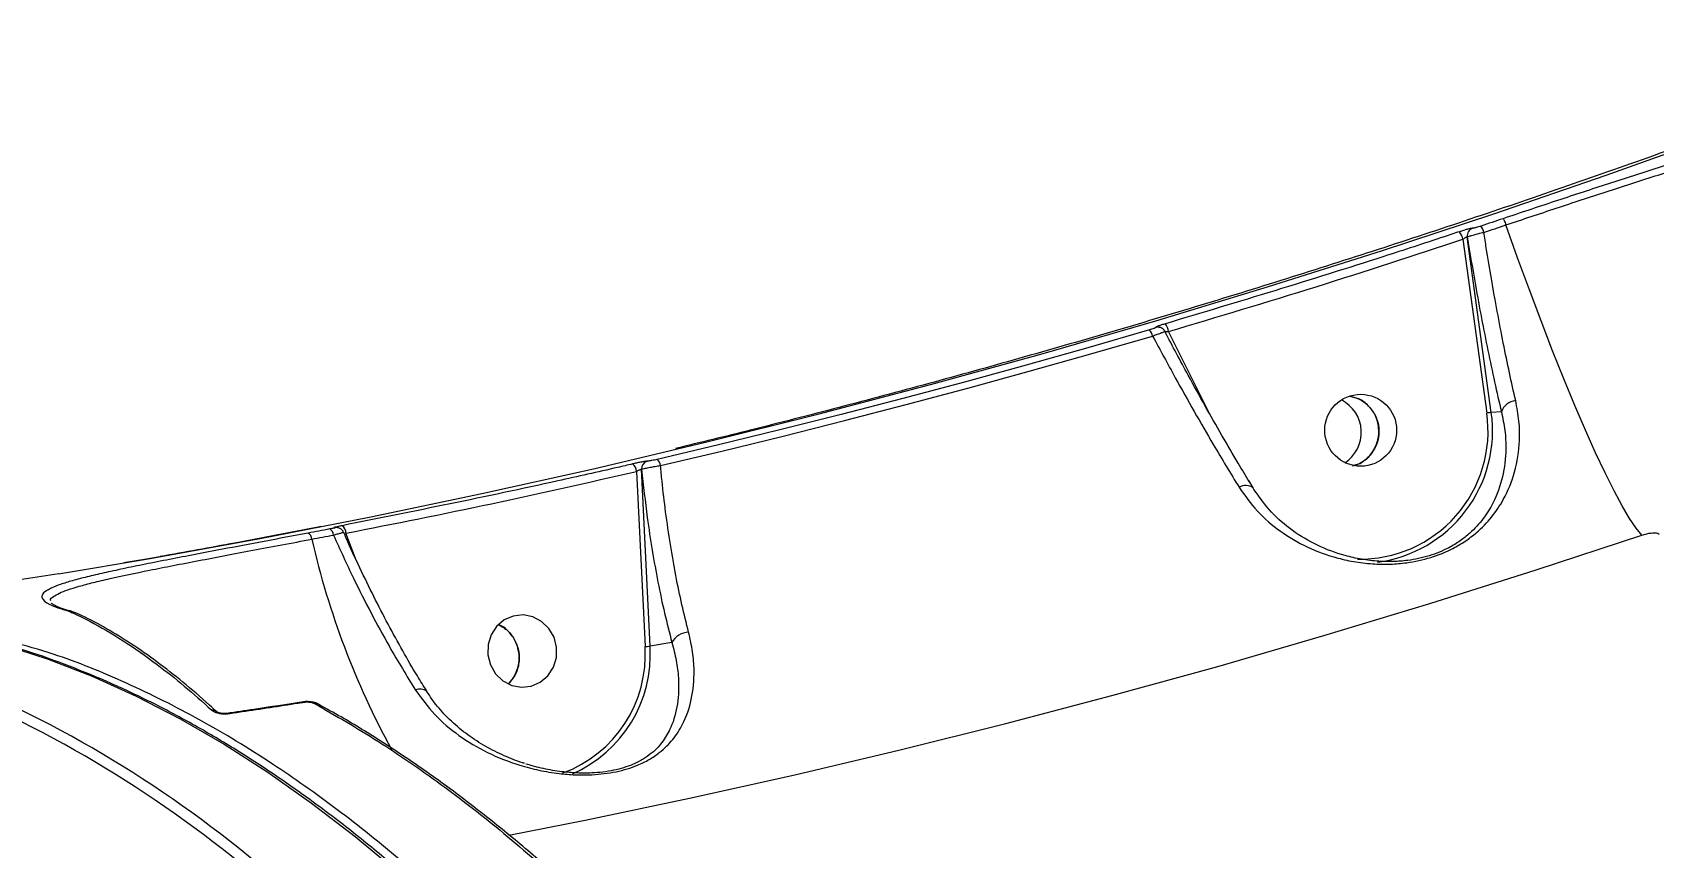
# Model space of a CAD drawing. Header units: millimetres. Extents: x -10881 to 8954, y -8695 to 5624.
# Drawn here: x 4748.3 to 4949.9, y -2909.5 to -2808.1 of the extents above; entities that cross this region are included whole.
import ezdxf

# ---------------------------------------------------------------- set-up
doc = ezdxf.new("R2010")
doc.units = ezdxf.units.MM
for name, color, linetype in [('DIKOM_ОБЪЕКТ', 7, 'Continuous'), ('DIKOM_РАЗМЕР_ЗОНА', 7, 'Continuous'), ('DIKOM_РАЗМЕР_ОБЪЕКТА', 7, 'Continuous')]:
    doc.layers.add(name, color=color, linetype=linetype)
doc.styles.add('style1', font='arial.ttf', dxfattribs={"width": 0.8})
doc.dimstyles.new('1-50', dxfattribs={"dimtxt": 300, "dimasz": 200, "dimexe": 100, "dimexo": 0, "dimgap": 100, "dimtad": 1, "dimtxsty": 'style1', "dimcen": 200, "dimclrd": 7, "dimclre": 7, "dimclrt": 7, "dimadec": 1, "dimazin": 2, "dimtfac": 1, "dimtmove": 0, "dimatfit": 2, "dimfxl": 0, "dimlwd": 25, "dimlwe": 18, "dimarcsym": 0})

# ---------------------------------------------------------------- blocks, each defined once
blk = doc.blocks.new('*D10')
at = {"layer": 'Defpoints', "color": 0, "transparency": 16777216}
for p in [(-7152.73, 2730.8), (7385.22, 911.28), (7385.22, -7693.77)]:
    blk.add_point(p, dxfattribs=at)
at = {"layer": 'DIKOM_РАЗМЕР_ОБЪЕКТА', "color": 7, "lineweight": 18, "transparency": 16777216}
for p, q in [((-7152.73, 2730.8), (-7152.73, -7793.77)), ((7385.22, 911.28), (7385.22, -7793.77))]:
    blk.add_line(p, q, dxfattribs=at)
at = {"layer": 'DIKOM_РАЗМЕР_ОБЪЕКТА', "color": 7, "lineweight": 25, "transparency": 16777216}
blk.add_line((-6952.73, -7693.77), (7185.22, -7693.77), dxfattribs=at)
at = {"layer": 'DIKOM_РАЗМЕР_ОБЪЕКТА', "color": 7, "transparency": 16777216}
for points in [[(-6952.73, -7660.43), (-6952.73, -7727.1), (-7152.73, -7693.77)], [(7185.22, -7660.43), (7185.22, -7727.1), (7385.22, -7693.77)]]:
    blk.add_solid(points, dxfattribs=at)
at = {"layer": 'DIKOM_РАЗМЕР_ОБЪЕКТА', "color": 7, "transparency": 16777216, "insert": (116.24, -7440.59), "char_height": 300, "attachment_point": 5, "style": 'style1'}
blk.add_mtext('14500', dxfattribs=at)
blk = doc.blocks.new('*D12')
at = {"layer": 'Defpoints', "color": 0, "transparency": 16777216}
for p in [(-9113.32, 3014.05), (8954.2, 2756.48), (8954.2, -8594.51)]:
    blk.add_point(p, dxfattribs=at)
at = {"layer": 'DIKOM_РАЗМЕР_ЗОНА', "color": 7, "lineweight": 18, "transparency": 16777216}
for p, q in [((-9113.32, 3014.05), (-9113.32, -8694.51)), ((8954.2, 2756.48), (8954.2, -8694.51))]:
    blk.add_line(p, q, dxfattribs=at)
at = {"layer": 'DIKOM_РАЗМЕР_ЗОНА', "color": 7, "lineweight": 25, "transparency": 16777216}
blk.add_line((-8913.32, -8594.51), (8754.2, -8594.51), dxfattribs=at)
at = {"layer": 'DIKOM_РАЗМЕР_ЗОНА', "color": 7, "transparency": 16777216}
for points in [[(-8913.32, -8561.18), (-8913.32, -8627.85), (-9113.32, -8594.51)], [(8754.2, -8561.18), (8754.2, -8627.85), (8954.2, -8594.51)]]:
    blk.add_solid(points, dxfattribs=at)
at = {"layer": 'DIKOM_РАЗМЕР_ЗОНА', "color": 7, "transparency": 16777216, "insert": (-79.56, -8341.34), "char_height": 300, "attachment_point": 5, "style": 'style1'}
blk.add_mtext('18000', dxfattribs=at)

msp = doc.modelspace()

# ---------------------------------------------------------------- linework, layer by layer
at = {"layer": 'DIKOM_ОБЪЕКТ', "color": 7, "linetype": 'Continuous', "lineweight": 15}
for p, q in [((4926.76, -2833.526), (4926.764, -2833.527)), ((4929.748, -2855.364), (4926.76, -2833.526)), ((4927.438, -2832.443), (4927.434, -2832.442)), ((4926.231, -2833.818), (4929.189, -2855.435)), ((4887.985, -2844.795), (4887.989, -2844.795)), ((4888.437, -2844.771), (4888.43, -2844.77)), ((4894.782, -2855.658), (4889.614, -2845.284)), ((4931.013, -2855.296), (4929.748, -2855.364)), ((4824.786, -2861.425), (4824.778, -2861.425)), ((4913.186, -2861.807), (4912.501, -2861.995)), ((4823.42, -2862.7), (4824.472, -2884.481)), ((4824.034, -2862.436), (4824.041, -2862.436)), ((4825.096, -2884.439), (4824.034, -2862.436)), ((4900.142, -2864.743), (4899.573, -2863.809)), ((4785.823, -2869.7), (4785.965, -2869.685)), ((4785.823, -2869.7), (4785.831, -2869.7)), ((4785.831, -2869.7), (4785.965, -2869.685)), ((4785.965, -2869.685), (4785.965, -2869.685)), ((4788.452, -2873.521), (4787.261, -2870.382)), ((4750.675, -2879.125), (4750.662, -2879.093)), ((4752.764, -2880.081), (4752.869, -2880.119)), ((4752.869, -2880.119), (4752.88, -2880.125)), ((4827.815, -2883.989), (4825.096, -2884.439)), ((4783.888, -2891.681), (4783.869, -2891.671))]:
    msp.add_line(p, q, dxfattribs=at)
at = {"layer": 'DIKOM_ОБЪЕКТ', "color": 7, "linetype": 'Continuous', "lineweight": 15, "flags": 128}
for points in [[(4751.496, -2875.439), (4762.884, -2873.521), (4776.579, -2871.038), (4790.347, -2868.349), (4804.18, -2865.458), (4818.069, -2862.366), (4832.004, -2859.074), (4845.976, -2855.585), (4859.976, -2851.902), (4873.995, -2848.026), (4888.023, -2843.96), (4902.052, -2839.708), (4916.073, -2835.271), (4930.075, -2830.652), (4944.05, -2825.855), (4957.99, -2820.883), (4971.883, -2815.739), (4976.935, -2813.821)], [(4931.22, -2831.256), (4930.877, -2831.371), (4930.533, -2831.486), (4930.189, -2831.601), (4929.846, -2831.716), (4929.502, -2831.831), (4929.159, -2831.946), (4928.815, -2832.061), (4928.472, -2832.175)], [(4928.827, -2832.957), (4929.17, -2832.843), (4929.514, -2832.728), (4929.857, -2832.614), (4930.2, -2832.499), (4930.544, -2832.384), (4930.887, -2832.269), (4931.23, -2832.154), (4931.574, -2832.038)], [(4948.498, -2870.616), (4947.787, -2869.765), (4946.965, -2868.556), (4946.041, -2866.999), (4945.021, -2865.105), (4943.913, -2862.89), (4942.725, -2860.371), (4941.468, -2857.568), (4940.15, -2854.501), (4938.782, -2851.196), (4937.375, -2847.677), (4935.939, -2843.972), (4934.486, -2840.111), (4933.027, -2836.123), (4931.574, -2832.038)], [(4887.238, -2845.087), (4879.559, -2847.309), (4871.882, -2849.472), (4864.21, -2851.577), (4856.542, -2853.623), (4848.882, -2855.61), (4841.231, -2857.536), (4833.591, -2859.403), (4825.962, -2861.209)], [(4826.391, -2861.97), (4834.014, -2860.166), (4841.65, -2858.3), (4849.295, -2856.375), (4856.95, -2854.39), (4864.611, -2852.345), (4872.278, -2850.242), (4879.95, -2848.08), (4887.623, -2845.86)], [(4900.22, -2864.939), (4900.137, -2864.764), (4900.129, -2864.752)], [(4785.245, -2869.859), (4784.907, -2869.924), (4784.569, -2869.988), (4784.232, -2870.053), (4783.895, -2870.117), (4783.557, -2870.181), (4783.22, -2870.245), (4782.882, -2870.309), (4782.545, -2870.373)], [(4783.006, -2871.127), (4783.343, -2871.064), (4783.68, -2871), (4784.017, -2870.936), (4784.354, -2870.872), (4784.691, -2870.807), (4785.028, -2870.743), (4785.366, -2870.679), (4785.703, -2870.614)], [(4807.526, -2907.959), (4817.001, -2906.086), (4830.021, -2903.359), (4843.092, -2900.445), (4856.206, -2897.344), (4869.355, -2894.06), (4882.53, -2890.593), (4895.722, -2886.947), (4908.924, -2883.124), (4922.126, -2879.126), (4935.32, -2874.956), (4948.498, -2870.616)], [(4764.093, -2873.305), (4762.181, -2873.64), (4759.636, -2874.081)], [(4808.077, -2880.692), (4806.951, -2881.179), (4806.008, -2881.98), (4805.323, -2883.03), (4804.952, -2884.243), (4804.924, -2885.521), (4805.242, -2886.761), (4805.881, -2887.863), (4806.788, -2888.736), (4807.89, -2889.311), (4809.098, -2889.54), (4810.314, -2889.406), (4811.439, -2888.918), (4812.382, -2888.118), (4813.067, -2887.068), (4813.439, -2885.855), (4813.466, -2884.576), (4813.148, -2883.336), (4812.509, -2882.235), (4811.602, -2881.361), (4810.5, -2880.787), (4809.292, -2880.557), (4808.077, -2880.692)], [(4744.748, -2884.263), (4750.212, -2886.044), (4755.684, -2888.173), (4761.158, -2890.647), (4766.63, -2893.465), (4772.096, -2896.623), (4777.551, -2900.12), (4782.989, -2903.952), (4788.408, -2908.117), (4793.802, -2912.61)], [(4797.315, -2890.083), (4797.314, -2890.081), (4797.296, -2890.057)]]:
    msp.add_lwpolyline(points, dxfattribs=at)
at = {"layer": 'DIKOM_ОБЪЕКТ', "color": 7, "linetype": 'Continuous', "lineweight": 15}
msp.add_circle((4913.504, -2857.577), 4.471, dxfattribs=at)
for centre, radius, start, end in [((4923.87, -2834.353), 2.421, 12.76842, 37.59691), ((4927.756, -2833.394), 1.005, 108.70471, 187.58595), ((4927.76, -2833.395), 1.005, 108.70472, 187.58527), ((4926.35, -2833.611), 2.562, 14.79363, 34.10091), ((4886.07, -2846.151), 1.58, 10.6337, 42.35053), ((4888.26, -2845.733), 0.978, 79.87644, 106.3022), ((4888.264, -2845.734), 0.978, 79.50247, 106.30234), ((4888.26, -2845.732), 0.977, 60.92109, 79.861), ((4887.288, -2845.718), 2.366, 10.56679, 35.87522), ((4909.063, -2857.844), 4.519, 302.83056, 63.25565), ((4913.424, -2857.682), 15.924, 268.84856, 8.11176), ((4913.454, -2857.662), 16.456, 277.49883, 8.02847), ((4931.603, -2872.069), 16.808, 96.33556, 98.25639), ((4932.945, -2855.921), 2.031, 94.52254, 162.07553), ((4822.216, -2862.753), 1.205, 2.51866, 54.46645), ((4825.021, -2862.383), 0.989, 104.26559, 183.05891), ((4825.029, -2862.383), 0.989, 104.2657, 183.05756), ((4825.318, -2862.073), 1.077, 5.48914, 53.34241), ((4899.193, -2866.028), 1.583, 53.7566, 120.92868), ((4784.777, -2870.66), 0.927, 2.82247, 59.71188), ((4786.09, -2870.385), 1.171, 0.1468, 53.21428), ((4782.087, -2871.17), 0.92, 2.66662, 60.10746), ((4883.497, -2847.965), 103.126, 192.97958, 208.56738), ((4752.871, -2880.947), 0.872, 74.38831, 97.09292), ((4752.968, -2881.055), 0.941, 63.84055, 96.05257), ((4752.981, -2881.053), 0.934, 66.31351, 96.17233), ((4830.004, -2885.178), 2.491, 92.52263, 151.48663), ((4808.84, -2885.507), 15.666, 290.15198, 3.75632), ((4808.903, -2885.466), 16.226, 293.73637, 3.6302), ((4824.27, -2876.821), 7.662, 271.51219, 276.19024), ((4796.493, -2891.039), 1.269, 50.73542, 116.87074), ((4680.506, -3026.295), 148.15, 47.35377, 65.6379), ((4681.257, -3025.586), 148.478, 47.35377, 65.6379), ((4781.996, -2891.618), 0.25, 62.10359, 94.0465), ((4783.504, -2892.352), 0.773, 61.79983, 98.83057), ((4770.626, -2893.283), 0.891, 47.31518, 94.38755), ((4772.482, -2893.072), 0.268, 63.10886, 95.01402)]:
    msp.add_arc(centre, radius, start, end, dxfattribs=at)
for points, knots in [([(4976.811, -2813.481), (4975.699, -2813.91), (4970.8, -2815.799), (4962.08, -2819.036), (4950.663, -2823.185), (4939.232, -2827.206), (4927.801, -2831.107), (4916.378, -2834.882), (4904.975, -2838.529), (4893.602, -2842.044), (4882.269, -2845.427), (4870.986, -2848.675), (4859.764, -2851.787), (4848.616, -2854.758), (4838.113, -2857.455), (4831.361, -2859.098), (4828.274, -2859.849)], [0, 0, 0, 0, 0.022493, 0.0990935, 0.1756668, 0.2521972, 0.3286688, 0.4050659, 0.4813729, 0.557574, 0.6336533, 0.7095952, 0.7853837, 0.8610032, 0.9364379, 1, 1, 1, 1]), ([(4978.376, -2817.756), (4977.572, -2817.845), (4975.629, -2818.061), (4971.801, -2818.847), (4967.075, -2820), (4961.826, -2821.456), (4956.158, -2823.148), (4950.165, -2825.025), (4943.945, -2827.033), (4937.588, -2829.124), (4933.344, -2830.545), (4931.22, -2831.256)], [0, 0, 0, 0, 0.08123622, 0.19633363, 0.31106391, 0.42588388, 0.5409108, 0.65582628, 0.77021707, 0.88501171, 1, 1, 1, 1]), ([(4931.574, -2832.038), (4933.662, -2831.339), (4937.825, -2829.946), (4944.065, -2827.892), (4950.173, -2825.921), (4956.051, -2824.08), (4961.616, -2822.417), (4966.766, -2820.988), (4971.414, -2819.85), (4975.484, -2819.023), (4977.653, -2818.786), (4978.712, -2818.67)], [0, 0, 0, 0, 0.112118, 0.2235621, 0.3350379, 0.4471552, 0.5584036, 0.6704694, 0.7820966, 0.8935368, 1, 1, 1, 1]), ([(4925.788, -2832.876), (4925.161, -2833.085), (4922.026, -2834.127), (4909.881, -2838.106), (4898.278, -2841.6), (4889.205, -2844.332)], [0, 0, 0, 0, 0.0517104, 0.2585534, 1, 1, 1, 1]), ([(4927.434, -2832.442), (4927.413, -2832.441), (4927.357, -2832.438), (4927.132, -2832.481), (4926.754, -2832.578), (4926.283, -2832.715), (4925.953, -2832.822), (4925.788, -2832.876)], [0, 0, 0, 0, 0.1342544, 0.3469772, 0.5632481, 0.7817386, 1, 1, 1, 1]), ([(4926.231, -2833.818), (4926.283, -2833.78), (4926.385, -2833.705), (4926.535, -2833.61), (4926.658, -2833.544), (4926.734, -2833.518), (4926.753, -2833.524), (4926.76, -2833.526)], [0, 0, 0, 0, 0.2317387, 0.4561459, 0.6691104, 0.8722562, 1, 1, 1, 1]), ([(4926.764, -2833.527), (4926.808, -2833.508), (4926.9, -2833.469), (4927.232, -2833.369), (4927.665, -2833.249), (4928.183, -2833.113), (4928.611, -2833.01), (4928.827, -2832.957)], [0, 0, 0, 0, 0.2044301, 0.4300849, 0.5634119, 0.7802977, 1, 1, 1, 1]), ([(4926.764, -2833.527), (4927.098, -2835.546), (4927.666, -2838.983), (4928.535, -2843.674), (4929.328, -2847.693), (4930.156, -2851.607), (4930.727, -2854.064), (4931.013, -2855.296)], [0, 0, 0, 0, 0.2590546, 0.440995, 0.6241963, 0.8114005, 1, 1, 1, 1]), ([(4928.472, -2832.175), (4928.469, -2832.176), (4928.365, -2832.211), (4928.152, -2832.279), (4927.896, -2832.352), (4927.678, -2832.408), (4927.51, -2832.444), (4927.461, -2832.443), (4927.438, -2832.443)], [0, 0, 0, 0, 0.0043468, 0.2198207, 0.4355752, 0.5682506, 0.7938306, 1, 1, 1, 1]), ([(4932.785, -2853.897), (4932.526, -2852.752), (4932.005, -2850.454), (4931.239, -2846.736), (4930.488, -2842.826), (4929.781, -2838.856), (4929.23, -2835.544), (4928.928, -2833.603), (4928.827, -2832.957)], [0, 0, 0, 0, 0.18215455, 0.36559385, 0.55305904, 0.7419031, 0.91419136, 1, 1, 1, 1]), ([(4889.614, -2845.284), (4895.741, -2843.457), (4907.999, -2839.802), (4920.153, -2835.813), (4926.231, -2833.818)], [0, 0, 0, 0, 0.4999182, 1, 1, 1, 1]), ([(4887.989, -2844.795), (4887.992, -2844.796), (4888.009, -2844.8), (4887.997, -2844.821), (4887.892, -2844.87), (4887.723, -2844.934), (4887.513, -2845.005), (4887.323, -2845.061), (4887.238, -2845.087)], [0, 0, 0, 0, 0.0340103, 0.252264, 0.4705298, 0.5979374, 0.8193065, 1, 1, 1, 1]), ([(4887.623, -2845.86), (4887.787, -2845.796), (4888.153, -2845.653), (4888.565, -2845.497), (4888.902, -2845.374), (4889.12, -2845.298), (4889.134, -2845.302), (4889.14, -2845.303)], [0, 0, 0, 0, 0.1970245, 0.43979291, 0.57960054, 0.81824816, 1, 1, 1, 1]), ([(4889.205, -2844.332), (4889.043, -2844.38), (4888.719, -2844.477), (4888.321, -2844.612), (4888.053, -2844.717), (4887.95, -2844.777), (4887.975, -2844.79), (4887.985, -2844.795)], [0, 0, 0, 0, 0.2182614, 0.4367519, 0.6530228, 0.8657456, 1, 1, 1, 1]), ([(4889.147, -2845.298), (4889.101, -2845.218), (4889.008, -2845.056), (4888.792, -2844.896), (4888.596, -2844.804), (4888.481, -2844.783), (4888.441, -2844.776)], [0, 0, 0, 0, 0.29887559, 0.60182594, 0.86063999, 1, 1, 1, 1]), ([(4889.14, -2845.303), (4889.147, -2845.302), (4889.159, -2845.299), (4889.149, -2845.305), (4889.145, -2845.307)], [0, 0, 0, 0, 0.5993945, 1, 1, 1, 1]), ([(4899.638, -2863.974), (4899.181, -2863.219), (4898.069, -2861.383), (4896.236, -2858.236), (4894.159, -2854.577), (4891.78, -2850.274), (4890.111, -2847.128), (4889.145, -2845.307)], [0, 0, 0, 0, 0.1352229, 0.328881, 0.5267912, 0.7261588, 1, 1, 1, 1]), ([(4889.175, -2845.285), (4889.206, -2845.283), (4889.269, -2845.278), (4889.428, -2845.278), (4889.551, -2845.282), (4889.614, -2845.284)], [0, 0, 0, 0, 0.3182801, 0.6536615, 1, 1, 1, 1]), ([(4887.623, -2845.86), (4888.559, -2847.597), (4890.281, -2850.795), (4892.805, -2855.286), (4895.484, -2859.925), (4897.313, -2862.923), (4898.38, -2864.671)], [0, 0, 0, 0, 0.2580784, 0.4750061, 0.694075, 1, 1, 1, 1]), ([(4915.06, -2860.155), (4915.289, -2859.703), (4915.747, -2858.797), (4915.82, -2857.245), (4915.415, -2855.764), (4914.535, -2854.513), (4913.394, -2853.637), (4912.519, -2853.437), (4912.136, -2853.349)], [0, 0, 0, 0, 0.1729507, 0.3459015, 0.5188502, 0.6917964, 0.8647442, 1, 1, 1, 1]), ([(4912.147, -2853.344), (4912.552, -2853.443), (4913.446, -2853.663), (4914.591, -2854.57), (4915.447, -2855.837), (4915.833, -2857.329), (4915.709, -2858.865), (4915.086, -2860.265), (4914.176, -2861.264), (4913.461, -2861.656), (4913.186, -2861.807)], [0, 0, 0, 0, 0.1110006, 0.2451692, 0.379338, 0.5135043, 0.6476694, 0.7818363, 0.9160054, 1, 1, 1, 1]), ([(4898.38, -2864.671), (4899.104, -2865.694), (4900.575, -2867.77), (4903.479, -2870.228), (4906.82, -2872.203), (4910.021, -2873.379), (4912.883, -2873.995), (4915.075, -2874.235), (4917.204, -2874.257), (4919.535, -2874.064), (4922.259, -2873.478), (4924.725, -2872.467), (4926.557, -2871.377), (4928.237, -2870.093), (4929.871, -2868.388), (4931.527, -2865.902), (4932.796, -2862.768), (4933.313, -2859.436), (4933.266, -2856.433), (4932.946, -2854.746), (4932.785, -2853.897)], [0, 0, 0, 0, 0.07178891, 0.14562976, 0.22116993, 0.29851815, 0.34063689, 0.38329285, 0.4161016, 0.44961246, 0.49864555, 0.54779209, 0.58045157, 0.61397162, 0.67043699, 0.72831839, 0.81195445, 0.89807408, 0.9486872, 1, 1, 1, 1]), ([(4931.013, -2855.296), (4931.176, -2856.073), (4931.505, -2857.635), (4931.621, -2860.369), (4931.255, -2863.442), (4930.226, -2866.3), (4928.803, -2868.607), (4927.407, -2870.156), (4925.915, -2871.347), (4924.31, -2872.336), (4922.076, -2873.266), (4919.615, -2873.783), (4917.516, -2873.94), (4915.589, -2873.903), (4913.585, -2873.662), (4910.992, -2873.075), (4908.053, -2871.967), (4905.004, -2870.141), (4902.298, -2867.846), (4900.918, -2865.915), (4900.22, -2864.939)], [0, 0, 0, 0, 0.0515546, 0.1037773, 0.1890726, 0.2766027, 0.333212, 0.3909225, 0.422552, 0.4549603, 0.5012677, 0.547506, 0.5791742, 0.6117648, 0.6537255, 0.6963003, 0.7731205, 0.8516229, 0.9249647, 1, 1, 1, 1]), ([(4822.917, -2861.772), (4822.296, -2861.916), (4819.195, -2862.634), (4807.188, -2865.357), (4795.741, -2867.652), (4786.791, -2869.447)], [0, 0, 0, 0, 0.0517104, 0.2585534, 1, 1, 1, 1]), ([(4824.778, -2861.425), (4824.74, -2861.427), (4824.643, -2861.434), (4824.355, -2861.477), (4823.921, -2861.556), (4823.414, -2861.66), (4823.082, -2861.735), (4822.917, -2861.772)], [0, 0, 0, 0, 0.1342544, 0.3469772, 0.5632481, 0.7817386, 1, 1, 1, 1]), ([(4825.962, -2861.209), (4825.96, -2861.209), (4825.856, -2861.234), (4825.638, -2861.282), (4825.362, -2861.338), (4825.113, -2861.383), (4824.907, -2861.415), (4824.825, -2861.422), (4824.786, -2861.425)], [0, 0, 0, 0, 0.0043468, 0.2198207, 0.4355752, 0.5682506, 0.7938306, 1, 1, 1, 1]), ([(4912.501, -2861.995), (4912.758, -2861.933), (4913.502, -2861.753), (4914.391, -2861.064), (4914.874, -2860.408), (4915.06, -2860.155)], [0, 0, 0, 0, 0.24442586, 0.70909787, 1, 1, 1, 1]), ([(4787.261, -2870.382), (4793.304, -2869.187), (4805.393, -2866.798), (4817.411, -2864.066), (4823.42, -2862.7)], [0, 0, 0, 0, 0.4999182, 1, 1, 1, 1]), ([(4823.42, -2862.7), (4823.474, -2862.667), (4823.58, -2862.603), (4823.746, -2862.518), (4823.891, -2862.459), (4823.988, -2862.432), (4824.021, -2862.435), (4824.034, -2862.436)], [0, 0, 0, 0, 0.2317387, 0.4561459, 0.6691104, 0.8722562, 1, 1, 1, 1]), ([(4824.041, -2862.436), (4824.118, -2862.41), (4824.28, -2862.357), (4824.689, -2862.263), (4825.183, -2862.165), (4825.743, -2862.065), (4826.174, -2862.002), (4826.391, -2861.97)], [0, 0, 0, 0, 0.2044301, 0.4300849, 0.5634119, 0.7802977, 1, 1, 1, 1]), ([(4824.041, -2862.436), (4824.263, -2864.453), (4824.64, -2867.886), (4825.352, -2872.545), (4826.068, -2876.521), (4826.883, -2880.377), (4827.503, -2882.782), (4827.815, -2883.989)], [0, 0, 0, 0, 0.2590546, 0.440995, 0.6241963, 0.8114005, 1, 1, 1, 1]), ([(4829.894, -2882.689), (4829.611, -2881.569), (4829.043, -2879.321), (4828.287, -2875.661), (4827.606, -2871.796), (4827.035, -2867.855), (4826.642, -2864.554), (4826.454, -2862.615), (4826.391, -2861.97)], [0, 0, 0, 0, 0.1821545, 0.3655938, 0.553059, 0.7419031, 0.9141914, 1, 1, 1, 1]), ([(4784.148, -2869.555), (4784.031, -2869.578), (4780.426, -2870.309), (4773.733, -2871.573), (4767.225, -2872.739), (4764.127, -2873.295)], [0, 0, 0, 0, 0.0172895, 0.5321982, 1, 1, 1, 1]), ([(4785.831, -2869.7), (4785.836, -2869.7), (4785.873, -2869.699), (4785.897, -2869.705), (4785.833, -2869.729), (4785.697, -2869.765), (4785.51, -2869.807), (4785.327, -2869.843), (4785.245, -2869.859)], [0, 0, 0, 0, 0.0340103, 0.252264, 0.4705298, 0.5979374, 0.8193065, 1, 1, 1, 1]), ([(4786.791, -2869.447), (4786.634, -2869.478), (4786.32, -2869.54), (4785.969, -2869.619), (4785.765, -2869.675), (4785.729, -2869.701), (4785.797, -2869.7), (4785.823, -2869.7)], [0, 0, 0, 0, 0.2182614, 0.4367519, 0.6530228, 0.8657456, 1, 1, 1, 1]), ([(4786.955, -2870.292), (4786.938, -2870.243), (4786.889, -2870.102), (4786.724, -2869.932), (4786.52, -2869.792), (4786.325, -2869.718), (4786.162, -2869.688), (4786.039, -2869.682), (4785.972, -2869.683), (4785.939, -2869.686), (4785.933, -2869.687)], [0, 0, 0, 0, 0.1121344, 0.3241776, 0.5024078, 0.6543043, 0.7803519, 0.8782244, 0.9755278, 1, 1, 1, 1]), ([(4782.545, -2870.373), (4780.71, -2870.719), (4777.013, -2871.417), (4772.36, -2872.297), (4768.467, -2873.038), (4765.255, -2873.658), (4762.258, -2874.249), (4759.531, -2874.807), (4757.117, -2875.329), (4755.003, -2875.823), (4753.186, -2876.298), (4751.733, -2876.752), (4750.795, -2877.1), (4750.464, -2877.294), (4750.371, -2877.348)], [0, 0, 0, 0, 0.1146416, 0.2309236, 0.3117911, 0.3926587, 0.4758874, 0.5591162, 0.6400498, 0.7209834, 0.8042792, 0.887575, 0.9684747, 1, 1, 1, 1]), ([(4750.535, -2878.767), (4750.521, -2878.739), (4750.439, -2878.574), (4750.858, -2878.269), (4751.767, -2877.715), (4753.462, -2877.137), (4755.776, -2876.522), (4758.521, -2875.876), (4761.869, -2875.174), (4765.731, -2874.41), (4769.893, -2873.607), (4775.543, -2872.535), (4780.518, -2871.597), (4783.006, -2871.127)], [0, 0, 0, 0, 0.0147226, 0.086327, 0.1584593, 0.2979817, 0.3695693, 0.4416833, 0.5811935, 0.6527687, 0.7248687, 0.8624341, 1, 1, 1, 1]), ([(4785.703, -2870.614), (4785.862, -2870.568), (4786.216, -2870.467), (4786.586, -2870.367), (4786.85, -2870.302), (4786.981, -2870.274), (4786.959, -2870.288), (4786.956, -2870.29)], [0, 0, 0, 0, 0.2306356, 0.5148186, 0.6784765, 0.9578358, 1, 1, 1, 1]), ([(4785.703, -2870.614), (4786.523, -2872.413), (4788.034, -2875.725), (4790.38, -2880.344), (4792.955, -2885.094), (4794.828, -2888.135), (4795.919, -2889.907)], [0, 0, 0, 0, 0.2580784, 0.4750061, 0.694075, 1, 1, 1, 1]), ([(4797.326, -2890.041), (4796.931, -2889.413), (4795.923, -2887.81), (4794.31, -2885.026), (4792.499, -2881.73), (4790.714, -2878.276), (4788.978, -2874.695), (4787.732, -2872.017), (4787.091, -2870.523), (4786.986, -2870.278)], [0, 0, 0, 0, 0.10931777, 0.27892759, 0.44982474, 0.62162033, 0.79389917, 0.96616211, 1, 1, 1, 1]), ([(4948.498, -2870.616), (4948.596, -2870.585), (4948.8, -2870.52), (4949.191, -2870.426), (4949.615, -2870.352), (4950.136, -2870.312), (4950.423, -2870.357), (4950.584, -2870.449), (4950.609, -2870.507), (4950.625, -2870.545)], [0, 0, 0, 0, 0.0767419, 0.1605212, 0.317401, 0.4661276, 0.7624994, 0.842837, 1, 1, 1, 1]), ([(4751.546, -2875.425), (4748.651, -2875.89), (4742.474, -2876.881), (4733.196, -2878.239), (4723.709, -2879.529), (4716.807, -2880.394), (4713.073, -2880.828), (4712.394, -2880.907)], [0, 0, 0, 0, 0.2158858, 0.4605093, 0.703948, 0.9461565, 1, 1, 1, 1]), ([(4750.371, -2877.348), (4750.206, -2877.433), (4749.762, -2877.663), (4749.446, -2878.028), (4749.377, -2878.574), (4750.044, -2879.117), (4751.346, -2879.663), (4752.291, -2879.942), (4752.764, -2880.081)], [0, 0, 0, 0, 0.0918585, 0.2467443, 0.4016305, 0.6966297, 0.8483142, 1, 1, 1, 1]), ([(4753.176, -2880.121), (4753.02, -2880.08), (4752.407, -2879.919), (4751.647, -2879.649), (4750.966, -2879.354), (4750.633, -2879.123), (4750.618, -2879.103), (4750.611, -2879.094)], [0, 0, 0, 0, 0.09121691, 0.35822041, 0.62058783, 0.83705712, 1, 1, 1, 1]), ([(4752.88, -2880.125), (4753.047, -2880.2), (4753.88, -2880.575), (4756.07, -2881.655), (4759.516, -2883.661), (4763.445, -2886.412), (4767.128, -2889.327), (4769.414, -2891.372), (4770.557, -2892.394)], [0, 0, 0, 0, 0.0299885, 0.1499471, 0.3898946, 0.630165, 0.8150083, 1, 1, 1, 1]), ([(4771.229, -2892.653), (4770.913, -2892.355), (4769.479, -2891.003), (4766.982, -2888.895), (4763.746, -2886.348), (4760.578, -2884.126), (4757.479, -2882.229), (4755.073, -2880.918), (4753.72, -2880.345), (4753.358, -2880.191)], [0, 0, 0, 0, 0.0503907, 0.2286554, 0.4063416, 0.5833146, 0.7597186, 0.9356663, 1, 1, 1, 1]), ([(4806.282, -2881.784), (4806.668, -2882.008), (4807.481, -2882.48), (4808.35, -2883.691), (4808.837, -2885.145), (4808.821, -2886.679), (4808.364, -2888.1), (4807.733, -2888.801), (4807.433, -2889.134)], [0, 0, 0, 0, 0.1550932, 0.3272536, 0.499412, 0.6715673, 0.8437232, 1, 1, 1, 1]), ([(4808.112, -2888.331), (4808.337, -2887.883), (4808.786, -2886.988), (4808.866, -2885.442), (4808.487, -2883.946), (4807.635, -2882.706), (4806.837, -2881.958), (4806.328, -2881.798), (4806.283, -2881.784)], [0, 0, 0, 0, 0.1961818, 0.3923637, 0.5885429, 0.7847202, 0.9809004, 1, 1, 1, 1]), ([(4946.938, -3340.042), (4946.837, -3338.041), (4946.543, -3332.241), (4945.95, -3322.618), (4945.112, -3311.174), (4944.132, -3299.72), (4943.014, -3288.266), (4941.757, -3276.818), (4940.363, -3265.387), (4938.833, -3253.981), (4937.168, -3242.608), (4935.369, -3231.277), (4933.438, -3219.996), (4931.375, -3208.774), (4929.183, -3197.62), (4926.864, -3186.541), (4924.418, -3175.545), (4921.848, -3164.643), (4919.155, -3153.84), (4916.342, -3143.146), (4913.411, -3132.569), (4910.364, -3122.116), (4907.203, -3111.796), (4903.931, -3101.615), (4900.55, -3091.582), (4897.062, -3081.705), (4893.471, -3071.99), (4889.778, -3062.445), (4885.987, -3053.078), (4882.1, -3043.894), (4878.12, -3034.902), (4874.051, -3026.107), (4869.895, -3017.517), (4865.655, -3009.138), (4861.335, -3000.975), (4856.937, -2993.037), (4852.465, -2985.327), (4847.922, -2977.852), (4843.312, -2970.618), (4838.638, -2963.631), (4833.903, -2956.894), (4829.111, -2950.415), (4824.265, -2944.196), (4819.369, -2938.244), (4814.427, -2932.562), (4809.442, -2927.156), (4804.417, -2922.029), (4799.358, -2917.185), (4794.266, -2912.627), (4789.147, -2908.361), (4784.004, -2904.388), (4778.84, -2900.712), (4773.661, -2897.336), (4768.469, -2894.263), (4763.27, -2891.496), (4758.066, -2889.033), (4752.863, -2886.89), (4748.123, -2885.183), (4745.121, -2884.331), (4743.85, -2883.971)], [0, 0, 0, 0, 0.009352, 0.0271207, 0.0448898, 0.0626588, 0.0804277, 0.0981966, 0.1159654, 0.1337343, 0.1515032, 0.1692722, 0.1870413, 0.2048104, 0.2225797, 0.2403492, 0.2581188, 0.2758886, 0.2936587, 0.3114291, 0.3291997, 0.3469707, 0.364742, 0.3825137, 0.4002858, 0.4180584, 0.4358315, 0.4536051, 0.4713793, 0.4891541, 0.5069295, 0.5247056, 0.5424824, 0.56026, 0.5780384, 0.5958176, 0.6135977, 0.6313787, 0.6491606, 0.6669434, 0.6847271, 0.7025116, 0.720297, 0.7380832, 0.7558699, 0.7736572, 0.7914447, 0.809232, 0.8270189, 0.8448047, 0.8625888, 0.8803707, 0.8981494, 0.9159239, 0.9336934, 0.9514566, 0.9692125, 0.9869601, 1, 1, 1, 1]), ([(4943.778, -3479.623), (4944.251, -3475.502), (4945.323, -3466.165), (4946.668, -3451.302), (4947.818, -3435.041), (4948.642, -3418.492), (4949.145, -3401.584), (4949.316, -3384.359), (4949.145, -3366.822), (4948.628, -3349.106), (4947.774, -3331.471), (4946.598, -3313.977), (4945.115, -3296.636), (4943.308, -3279.247), (4941.166, -3261.736), (4938.684, -3244.152), (4935.856, -3226.508), (4932.698, -3208.941), (4929.258, -3191.711), (4925.559, -3174.863), (4921.614, -3158.4), (4917.379, -3142.132), (4912.832, -3125.991), (4907.978, -3110.031), (4902.812, -3094.27), (4897.369, -3078.834), (4891.731, -3063.949), (4885.926, -3049.647), (4879.964, -3035.919), (4873.779, -3022.605), (4867.34, -3009.654), (4860.66, -2997.117), (4853.738, -2985.015), (4846.625, -2973.449), (4839.425, -2962.588), (4832.167, -2952.444), (4824.861, -2942.999), (4817.422, -2934.14), (4809.817, -2925.84), (4802.065, -2918.139), (4794.168, -2911.061), (4786.185, -2904.669), (4777.808, -2898.758), (4769.06, -2893.446), (4759.958, -2888.917), (4752.136, -2885.701), (4747.365, -2884.39), (4745.623, -2883.912)], [0, 0, 0, 0, 0.0172859, 0.0391596, 0.0610708, 0.0830962, 0.1051599, 0.1276636, 0.1502083, 0.1728772, 0.1955881, 0.2174618, 0.239373, 0.2613984, 0.2834621, 0.3059658, 0.3285104, 0.3511794, 0.3738903, 0.3957637, 0.4176747, 0.4396998, 0.4617632, 0.4842667, 0.506811, 0.5294797, 0.5521903, 0.5740639, 0.595975, 0.6180003, 0.6400639, 0.6625675, 0.685112, 0.7077809, 0.7304916, 0.7523652, 0.7742763, 0.7963016, 0.8183652, 0.8408688, 0.8634133, 0.8860822, 0.9087929, 0.9342775, 0.9597622, 0.9853063, 1, 1, 1, 1]), ([(4795.919, -2889.907), (4796.676, -2890.948), (4798.211, -2893.06), (4801.281, -2895.632), (4804.831, -2897.763), (4808.236, -2899.11), (4811.267, -2899.9), (4813.573, -2900.286), (4815.791, -2900.465), (4818.19, -2900.461), (4820.931, -2900.13), (4823.32, -2899.398), (4825.036, -2898.546), (4826.566, -2897.506), (4827.998, -2896.074), (4829.382, -2893.913), (4830.36, -2891.099), (4830.649, -2888.006), (4830.453, -2885.153), (4830.081, -2883.514), (4829.894, -2882.689)], [0, 0, 0, 0, 0.0717889, 0.1456298, 0.2211699, 0.2985182, 0.3406369, 0.3832929, 0.4161016, 0.4496125, 0.4986455, 0.5477921, 0.5804516, 0.6139716, 0.670437, 0.7283184, 0.8119545, 0.8980741, 0.9486872, 1, 1, 1, 1]), ([(4827.815, -2883.989), (4828.013, -2884.741), (4828.411, -2886.254), (4828.708, -2888.843), (4828.601, -2891.686), (4827.907, -2894.25), (4826.748, -2896.236), (4825.888, -2897.304), (4825.224, -2897.776), (4825.198, -2897.795)], [0, 0, 0, 0, 0.1310807, 0.2638602, 0.4807286, 0.7032794, 0.8472119, 0.9939445, 1, 1, 1, 1]), ([(4809.477, -2899.011), (4809.393, -2898.988), (4808.498, -2898.738), (4806.874, -2898.062), (4804.593, -2896.933), (4802.392, -2895.512), (4800.37, -2893.839), (4798.636, -2892.035), (4797.739, -2890.708), (4797.316, -2890.082)], [0, 0, 0, 0, 0.0159306, 0.1696786, 0.3326051, 0.5049635, 0.6798704, 0.848989, 1, 1, 1, 1]), ([(4807.486, -2889.095), (4807.505, -2889.082), (4807.772, -2888.893), (4807.948, -2888.602), (4808.112, -2888.331)], [0, 0, 0, 0, 0.0696802, 1, 1, 1, 1]), ([(4781.977, -2891.355), (4779.913, -2891.682), (4776.717, -2892.188), (4773.571, -2892.638), (4772.457, -2892.797)], [0, 0, 0, 0, 0.6458315, 1, 1, 1, 1]), ([(4772.603, -2892.833), (4773.181, -2892.748), (4776.069, -2892.327), (4779.241, -2891.846), (4781.845, -2891.439), (4782.113, -2891.397)], [0, 0, 0, 0, 0.1831691, 0.9158785, 1, 1, 1, 1]), ([(4783.863, -2891.681), (4783.79, -2891.639), (4783.562, -2891.509), (4783.136, -2891.393), (4782.598, -2891.332), (4782.202, -2891.327), (4782.018, -2891.37), (4781.974, -2891.381)], [0, 0, 0, 0, 0.1556872, 0.4831816, 0.7157663, 0.9317271, 1, 1, 1, 1]), ([(4782.113, -2891.397), (4782.173, -2891.39), (4782.299, -2891.374), (4782.528, -2891.373), (4782.775, -2891.395), (4783.107, -2891.46), (4783.273, -2891.536), (4783.385, -2891.588)], [0, 0, 0, 0, 0.1212309, 0.25232301, 0.41159146, 0.5993614, 1, 1, 1, 1]), ([(4783.385, -2891.588), (4786.005, -2893.095), (4791.25, -2896.112), (4799.1, -2901.546), (4806.938, -2907.591), (4812.124, -2912.217), (4814.719, -2914.532)], [0, 0, 0, 0, 0.2489045, 0.498243, 0.7488998, 1, 1, 1, 1]), ([(4815.328, -2914.735), (4814.369, -2913.848), (4811.716, -2911.396), (4807.336, -2907.697), (4802.195, -2903.616), (4797.031, -2899.841), (4791.852, -2896.377), (4787.464, -2893.658), (4784.801, -2892.213), (4783.871, -2891.709)], [0, 0, 0, 0, 0.0928416, 0.2567437, 0.4207062, 0.5846883, 0.7484815, 0.912197, 1, 1, 1, 1]), ([(4770.557, -2892.394), (4770.699, -2892.495), (4770.901, -2892.639), (4771.413, -2892.787), (4771.809, -2892.851), (4772.194, -2892.867), (4772.443, -2892.854), (4772.57, -2892.837), (4772.603, -2892.833)], [0, 0, 0, 0, 0.4029944, 0.5733156, 0.7451256, 0.8533581, 0.9617344, 1, 1, 1, 1]), ([(4772.441, -2892.805), (4772.419, -2892.809), (4772.359, -2892.818), (4772.218, -2892.826), (4772.042, -2892.825), (4771.854, -2892.809), (4771.651, -2892.776), (4771.44, -2892.723), (4771.252, -2892.644), (4771.238, -2892.632), (4771.23, -2892.625)], [0, 0, 0, 0, 0.0419077, 0.1152186, 0.19176, 0.2742048, 0.3787332, 0.5279342, 0.7416766, 1, 1, 1, 1]), ([(4825.198, -2897.795), (4824.89, -2898.03), (4824.241, -2898.526), (4822.776, -2899.276), (4820.628, -2899.951), (4818.139, -2900.241), (4815.962, -2900.235), (4813.933, -2900.062), (4811.793, -2899.706), (4810.349, -2899.301), (4809.622, -2899.097)], [0, 0, 0, 0, 0.09652891, 0.20348826, 0.35631977, 0.50892361, 0.61344022, 0.7210015, 0.85948746, 1, 1, 1, 1])]:
    msp.add_open_spline(points, degree=3, knots=knots, dxfattribs=at)
msp.add_open_spline([(4931.22, -2831.256), (4931.236, -2831.271), (4931.269, -2831.302), (4931.356, -2831.478), (4931.461, -2831.728), (4931.536, -2831.935), (4931.574, -2832.038)], degree=3, dxfattribs=at)

# ---------------------------------------------------------------- dimensions: what is measured, and where the dimension line sits
at = {"layer": 'DIKOM_РАЗМЕР_ЗОНА'}
dim = msp.add_linear_dim(base=(8954.2, -8594.513), p1=(-9113.319, 3014.045), p2=(8954.2, 2756.48), text='18000', dimstyle='1-50', dxfattribs=at)
dim.commit()
dim.dimension.update_dxf_attribs({"geometry": '*D12', "text_midpoint": (-79.559, -8594.513), "dimtype": 160})
at = {"layer": 'DIKOM_РАЗМЕР_ОБЪЕКТА'}
dim = msp.add_linear_dim(base=(7385.217, -7693.766), p1=(-7152.73, 2730.795), p2=(7385.217, 911.281), text='14500', dimstyle='1-50', dxfattribs=at)
dim.commit()
dim.dimension.update_dxf_attribs({"geometry": '*D10', "text_midpoint": (116.244, -7693.766), "dimtype": 160})

doc.saveas('drawing.dxf')
